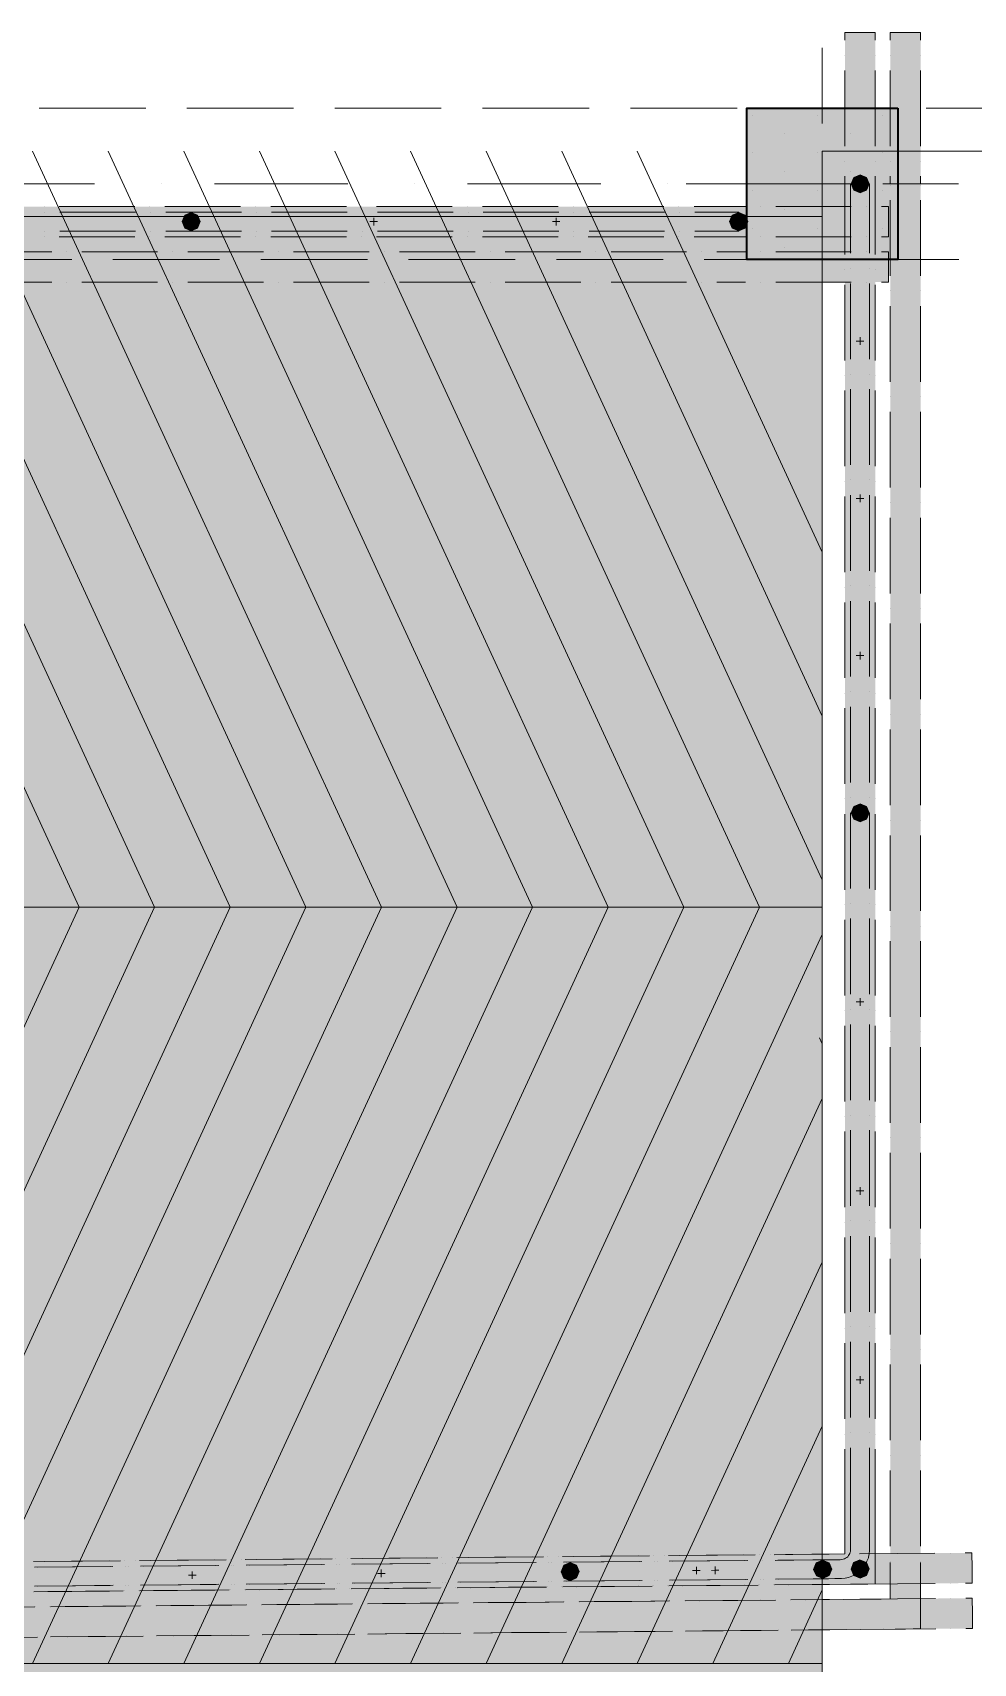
# Model space of a CAD drawing. Header units: inches. Extents: x 206002 to 410047, y 60394 to 83306.
# Drawn here: x 236535 to 237783, y 79249 to 81412 of the extents above; entities that cross this region are included whole.
import ezdxf

# ---------------------------------------------------------------- set-up
doc = ezdxf.new("R2010")
doc.units = ezdxf.units.IN
doc.header["$MEASUREMENT"] = 0
doc.layers.add('PDF_Shell - Roof', color=7, linetype='Continuous')
doc.layers.add('PDF_Structural - Bearing', color=7, linetype='Continuous')

msp = doc.modelspace()

# ---------------------------------------------------------------- hatches: boundary and pattern name
at = {"layer": 'PDF_Structural - Bearing', "true_color": 0xffffff, "transparency": 33554559}
for points in [[(237644.4, 81211.1), (237640.9, 81219.6), (237632.4, 81223.1), (237624, 81219.6), (237620.4, 81211.1), (237624, 81202.6), (237632.4, 81199.1), (237640.9, 81202.6)], [(237652.5, 81211.1), (237612.4, 81211.1), (237612.4, 79439.4), (237612.4, 79426.4), (237612.4, 79422.5), (237612.4, 79400.4), (237652.5, 79400.4), (237652.5, 79422.5), (237652.5, 79426.4), (237652.5, 79439.4)], [(237644.9, 81211.1), (237619.9, 81211.1), (237619.9, 79443.1), (237619.9, 79426.4), (237619.9, 79422.5), (237619.9, 79400.6), (237619.6, 79398.2), (237643.1, 79388.4), (237643.7, 79389.9), (237644.9, 79399), (237644.9, 79422.5), (237644.9, 79426.4), (237644.9, 79443.1)], [(237712.6, 81211.1), (237672.5, 81211.1), (237672.5, 79382.9), (237672.5, 79369.3), (237672.5, 79360.7), (237672.5, 79342), (237712.6, 79342), (237712.6, 79360.7), (237712.6, 79369.3), (237712.6, 79382.9)], [(237471.4, 81181), (226785.1, 81181), (226768.8, 81181), (226742.4, 81181), (226731.9, 81179.6), (226728.5, 81178.1), (226744.5, 81140.8), (226745.1, 81140.9), (226768.8, 81140.9), (226785.1, 81140.9), (237471.4, 81140.9)], [(237471.4, 81173.5), (226787.2, 81173.5), (226770.5, 81173.5), (226767.2, 81173.5), (226742.9, 81173.5), (226733.9, 81172.3), (226732.3, 81171.6), (226742.3, 81148.1), (226744.6, 81148.4), (226767.2, 81148.4), (226770.5, 81148.4), (226787.2, 81148.4), (237471.4, 81148.4)], [(236745.1, 81148.9), (236753.6, 81152.5), (236757.1, 81161), (236753.6, 81169.5), (236745.1, 81173), (236736.5, 81169.5), (236733, 81161), (236736.5, 81152.5)], [(237471.4, 81148.9), (237479.8, 81152.5), (237483.4, 81161), (237479.8, 81169.5), (237471.4, 81173), (237462.9, 81169.5), (237459.4, 81161), (237462.9, 81152.5)], [(237471.4, 81120.9), (226845.5, 81120.8), (226829.1, 81120.8), (226802.5, 81120.8), (226791.8, 81119.3), (226787.9, 81117.5), (226804.6, 81080.6), (226805.4, 81080.7), (226829.1, 81080.7), (226845.5, 81080.7), (237471.4, 81080.8)], [(237644.4, 80377), (237640.9, 80385.5), (237632.4, 80389), (237624, 80385.5), (237620.4, 80377), (237624, 80368.5), (237632.4, 80364.9), (237640.9, 80368.5)], [(237652.5, 79400.4), (237612.4, 79400.4), (237612.4, 79394.2), (228290.6, 79308.2), (228274.4, 79308), (228247.7, 79307.8), (228237.2, 79306.3), (228234, 79304.8), (228250.3, 79267.6), (228250.8, 79267.7), (228274.7, 79267.9), (228291, 79268.1), (237619.6, 79354.2), (237632.6, 79354.3), (237652.5, 79354.5)], [(237582.6, 79393.9), (228290.6, 79308.2), (228274.4, 79308), (228247.7, 79307.8), (228237.2, 79306.3), (228234, 79304.8), (228250.3, 79267.6), (228250.8, 79267.7), (228274.7, 79267.9), (228291, 79268.1), (237583, 79353.8)], [(237619.6, 79398.2), (237619.4, 79396.5), (237618.1, 79393.4), (237616, 79390.6), (237613.3, 79388.5), (237610.2, 79387.2), (237606, 79386.6), (237590.3, 79386.5), (228293.1, 79300.7), (228276.3, 79300.5), (228272.6, 79300.5), (228248.3, 79300.3), (228241.1, 79299.2), (228244.8, 79274), (228246.3, 79274.6), (228250.2, 79275.2), (228272.8, 79275.4), (228276.6, 79275.5), (228293.3, 79275.6), (237590.5, 79361.4), (237607.1, 79361.6), (237607.9, 79361.6), (237617, 79362.9), (237626.1, 79366.7), (237633.9, 79372.9), (237640, 79380.8), (237643.1, 79388.4)], [(237582.7, 79386.4), (228293.1, 79300.7), (228276.3, 79300.5), (228272.6, 79300.5), (228248.3, 79300.3), (228241.1, 79299.2), (228244.8, 79274), (228246.3, 79274.6), (228250.2, 79275.2), (228272.8, 79275.4), (228276.6, 79275.5), (228293.3, 79275.6), (237582.9, 79361.4)], [(237582.9, 79361.9), (237591.4, 79365.5), (237594.8, 79374), (237591.2, 79382.5), (237582.7, 79385.9), (237574.2, 79382.3), (237570.7, 79373.8), (237574.4, 79365.3)], [(237632.5, 79362.3), (237641, 79365.9), (237644.4, 79374.5), (237640.8, 79382.9), (237632.3, 79386.4), (237623.9, 79382.8), (237620.4, 79374.2), (237624, 79365.8)], [(237247.9, 79358.8), (237256.3, 79362.4), (237259.8, 79370.9), (237256.2, 79379.4), (237247.7, 79382.8), (237239.2, 79379.2), (237235.8, 79370.7), (237239.4, 79362.2)], [(237247.9, 79358.8), (237256.3, 79362.4), (237259.8, 79370.9), (237256.2, 79379.4), (237247.7, 79382.8), (237239.2, 79379.2), (237235.8, 79370.7), (237239.4, 79362.2)], [(237712.6, 79342), (237672.5, 79342), (237672.5, 79334.6), (228284.4, 79248), (228284.7, 79207.9), (237679.1, 79294.6), (237692.8, 79294.7), (237712.6, 79294.9)]]:
    msp.add_hatch(color=7, dxfattribs=at).paths.add_polyline_path(points)

# ---------------------------------------------------------------- linework, layer by layer
at = {"layer": 'PDF_Shell - Roof', "lineweight": 13}
msp.add_lwpolyline([(230813.4, 81167.7), (230848.1, 81167.7), (237582.3, 81167.7), (237582.3, 79162.5), (230848.1, 79162.5), (230813.4, 79162.5)], dxfattribs=at)
at = {"layer": 'PDF_Shell - Roof', "color": 7, "lineweight": 0, "true_color": 0xffffff, "transparency": 33554559}
msp.add_solid([(230848.1, 79162.5), (230848.1, 81167.7), (237582.3, 79162.5), (237582.3, 81167.7)], dxfattribs=at)
at = {"layer": 'PDF_Structural - Bearing', "lineweight": 13}
for points in [[(237652.5, 81401.6), (237652.5, 81411.6), (237632.4, 81411.6), (237612.4, 81411.6), (237612.4, 81401.6)], [(237712.6, 81401.6), (237712.6, 81411.6), (237692.6, 81411.6), (237672.5, 81411.6), (237672.5, 81401.6)], [(237612.4, 81381.5), (237612.4, 81381.5)], [(237652.5, 81381.5), (237652.5, 81381.5)], [(237672.5, 81381.5), (237672.5, 81381.5)], [(237712.6, 81381.5), (237712.6, 81381.5)], [(237612.4, 81361.5), (237612.4, 81311.4), (237612.4, 81261.2)], [(237652.5, 81261.2), (237652.5, 81311.4), (237652.5, 81361.5)], [(237672.5, 81361.5), (237672.5, 81311.4), (237672.5, 81261.2)], [(237712.6, 81261.2), (237712.6, 81311.4), (237712.6, 81361.5)], [(237612.4, 81241.2), (237612.4, 81241.2)], [(237652.5, 81241.2), (237652.5, 81241.2)], [(237672.5, 81241.2), (237672.5, 81241.2)], [(237712.6, 81241.2), (237712.6, 81241.2)], [(237612.4, 81221.1), (237612.4, 81211.1), (237612.4, 81167.5), (237612.4, 81117.4)], [(237644.9, 81119.2), (237644.9, 81169.3), (237644.9, 81211.1), (237632.4, 81211.1), (237619.9, 81211.1), (237619.9, 81169.3), (237619.9, 81119.2)], [(237652.5, 81117.4), (237652.5, 81167.5), (237652.5, 81211.1), (237652.5, 81221.1)], [(237672.5, 81221.1), (237672.5, 81211.1)], [(237672.5, 81211.1), (237672.5, 81211.1)], [(237672.5, 81209.4), (237672.5, 81209.4)], [(237712.6, 81211.1), (237712.6, 81221.1)], [(237712.6, 81211.1), (237712.6, 81211.1)], [(237712.6, 81209.4), (237712.6, 81209.4)], [(236549.9, 81181), (236549.9, 81181)], [(236670.2, 81181), (236620, 81181), (236569.9, 81181)], [(236690.2, 81181), (236690.2, 81181)], [(236810.5, 81181), (236760.4, 81181), (236710.3, 81181)], [(236830.6, 81181), (236830.6, 81181)], [(236950.9, 81181), (236900.8, 81181), (236850.6, 81181)], [(236971, 81181), (236971, 81181)], [(237091.3, 81181), (237041.2, 81181), (236991, 81181)], [(237111.3, 81181), (237111.3, 81181)], [(237231.7, 81181), (237181.5, 81181), (237131.4, 81181)], [(237251.7, 81181), (237251.7, 81181)], [(237372, 81181), (237321.9, 81181), (237271.8, 81181)], [(237392.1, 81181), (237392.1, 81181)], [(237480.4, 81181), (237471.4, 81181), (237462.3, 81181), (237412.1, 81181)], [(237500.5, 81181), (237500.5, 81181)], [(237620.8, 81181), (237570.6, 81181), (237520.5, 81181)], [(237632.4, 81199.1), (237632.4, 81199.1)], [(237640.8, 81181), (237640.8, 81181)], [(237660.9, 81140.9), (237670, 81140.9), (237670, 81161), (237670, 81181), (237660.9, 81181)], [(237672.5, 81189.3), (237672.5, 81139.2), (237672.5, 81089.1)], [(237712.6, 81089.1), (237712.6, 81139.2), (237712.6, 81189.3)], [(236551, 81173.5), (236551, 81173.5)], [(236671.3, 81173.5), (236621.1, 81173.5), (236571, 81173.5)], [(236691.3, 81173.5), (236691.3, 81173.5)], [(236811.6, 81173.5), (236761.5, 81173.5), (236711.4, 81173.5)], [(236733, 81161), (236733, 81161)], [(236757.1, 81161), (236757.1, 81161)], [(236831.7, 81173.5), (236831.7, 81173.5)], [(236952, 81173.5), (236901.9, 81173.5), (236851.8, 81173.5)], [(236972.1, 81173.5), (236972.1, 81173.5)], [(236992.2, 81161), (236987.2, 81161), (236982.2, 81161)], [(236987.2, 81166), (236987.2, 81161), (236987.2, 81156)], [(237092.4, 81173.5), (237042.3, 81173.5), (236992.1, 81173.5)], [(237112.4, 81173.5), (237112.4, 81173.5)], [(237232.8, 81173.5), (237182.6, 81173.5), (237132.5, 81173.5)], [(237234.3, 81161), (237229.2, 81161), (237224.2, 81161)], [(237229.2, 81166), (237229.2, 81161), (237229.2, 81156)], [(237252.8, 81173.5), (237252.8, 81173.5)], [(237373.1, 81173.5), (237323, 81173.5), (237272.9, 81173.5)], [(237393.2, 81173.5), (237393.2, 81173.5)], [(237413.2, 81148.4), (237463.4, 81148.4), (237471.4, 81148.4), (237471.4, 81161), (237471.4, 81173.5), (237463.4, 81173.5), (237413.2, 81173.5)], [(236549.9, 81140.9), (236549.9, 81140.9)], [(236551, 81148.4), (236551, 81148.4)], [(236569.9, 81140.9), (236620, 81140.9), (236670.2, 81140.9)], [(236571, 81148.4), (236621.1, 81148.4), (236671.3, 81148.4)], [(236690.2, 81140.9), (236690.2, 81140.9)], [(236691.3, 81148.4), (236691.3, 81148.4)], [(236710.3, 81140.9), (236760.4, 81140.9), (236810.5, 81140.9)], [(236711.4, 81148.4), (236761.5, 81148.4), (236811.6, 81148.4)], [(236830.6, 81140.9), (236830.6, 81140.9)], [(236831.7, 81148.4), (236831.7, 81148.4)], [(236850.6, 81140.9), (236900.8, 81140.9), (236950.9, 81140.9)], [(236851.8, 81148.4), (236901.9, 81148.4), (236952, 81148.4)], [(236971, 81140.9), (236971, 81140.9)], [(236972.1, 81148.4), (236972.1, 81148.4)], [(236991, 81140.9), (237041.2, 81140.9), (237091.3, 81140.9)], [(236992.1, 81148.4), (237042.3, 81148.4), (237092.4, 81148.4)], [(237111.3, 81140.9), (237111.3, 81140.9)], [(237112.4, 81148.4), (237112.4, 81148.4)], [(237131.4, 81140.9), (237181.5, 81140.9), (237231.7, 81140.9)], [(237132.5, 81148.4), (237182.6, 81148.4), (237232.8, 81148.4)], [(237251.7, 81140.9), (237251.7, 81140.9)], [(237252.8, 81148.4), (237252.8, 81148.4)], [(237271.8, 81140.9), (237321.9, 81140.9), (237372, 81140.9)], [(237272.9, 81148.4), (237323, 81148.4), (237373.1, 81148.4)], [(237392.1, 81140.9), (237392.1, 81140.9)], [(237393.2, 81148.4), (237393.2, 81148.4)], [(237412.1, 81140.9), (237462.3, 81140.9), (237471.4, 81140.9), (237480.4, 81140.9)], [(237500.5, 81140.9), (237500.5, 81140.9)], [(237520.5, 81140.9), (237570.6, 81140.9), (237620.8, 81140.9)], [(237640.8, 81140.9), (237640.8, 81140.9)], [(236560.1, 81120.9), (236510, 81120.9), (236459.8, 81120.9)], [(236580.1, 81120.9), (236580.1, 81120.9)], [(236700.5, 81120.9), (236650.3, 81120.9), (236600.2, 81120.9)], [(236720.5, 81120.9), (236720.5, 81120.9)], [(236840.8, 81120.9), (236790.7, 81120.9), (236740.6, 81120.9)], [(236860.9, 81120.9), (236860.9, 81120.9)], [(236981.2, 81120.9), (236931.1, 81120.9), (236880.9, 81120.9)], [(237001.2, 81120.9), (237001.2, 81120.9)], [(237121.6, 81120.9), (237071.4, 81120.9), (237021.3, 81120.9)], [(237141.6, 81120.9), (237141.6, 81120.9)], [(237261.9, 81120.9), (237211.8, 81120.9), (237161.7, 81120.9)], [(237282, 81120.9), (237282, 81120.9)], [(237402.3, 81120.9), (237352.2, 81120.9), (237302, 81120.9)], [(237422.4, 81120.9), (237422.4, 81120.9)], [(237480.4, 81120.9), (237471.4, 81120.9), (237442.4, 81120.9)], [(237500.5, 81120.9), (237500.5, 81120.9)], [(237620.8, 81120.9), (237570.6, 81120.9), (237520.5, 81120.9)], [(237640.8, 81120.9), (237640.8, 81120.9)], [(237660.9, 81080.8), (237670, 81080.8), (237670, 81100.8), (237670, 81120.9), (237660.9, 81120.9)], [(237612.4, 81097.3), (237612.4, 81097.3)], [(237619.9, 81099.1), (237619.9, 81099.1)], [(237644.9, 81099.1), (237644.9, 81099.1)], [(237652.5, 81097.3), (237652.5, 81097.3)], [(236459.8, 81080.8), (236510, 81080.8), (236560.1, 81080.8)], [(236580.1, 81080.8), (236580.1, 81080.8)], [(236600.2, 81080.8), (236650.3, 81080.8), (236700.5, 81080.8)], [(236720.5, 81080.8), (236720.5, 81080.8)], [(236740.6, 81080.8), (236790.7, 81080.8), (236840.8, 81080.8)], [(236860.9, 81080.8), (236860.9, 81080.8)], [(236880.9, 81080.8), (236931.1, 81080.8), (236981.2, 81080.8)], [(237001.2, 81080.8), (237001.2, 81080.8)], [(237021.3, 81080.8), (237071.4, 81080.8), (237121.6, 81080.8)], [(237141.6, 81080.8), (237141.6, 81080.8)], [(237161.7, 81080.8), (237211.8, 81080.8), (237261.9, 81080.8)], [(237282, 81080.8), (237282, 81080.8)], [(237302, 81080.8), (237352.2, 81080.8), (237402.3, 81080.8)], [(237422.4, 81080.8), (237422.4, 81080.8)], [(237442.4, 81080.8), (237471.4, 81080.8), (237480.4, 81080.8)], [(237500.5, 81080.8), (237500.5, 81080.8)], [(237520.5, 81080.8), (237570.6, 81080.8), (237620.8, 81080.8)], [(237612.4, 81077.3), (237612.4, 81027.1), (237612.4, 80977)], [(237619.9, 81079.1), (237619.9, 81028.9), (237619.9, 80978.8)], [(237640.8, 81080.8), (237640.8, 81080.8)], [(237644.9, 80978.8), (237644.9, 81028.9), (237644.9, 81079.1)], [(237652.5, 80977), (237652.5, 81027.1), (237652.5, 81077.3)], [(237672.5, 81069), (237672.5, 81069)], [(237712.6, 81069), (237712.6, 81069)], [(237672.5, 81049), (237672.5, 80998.8), (237672.5, 80948.7)], [(237712.6, 80948.7), (237712.6, 80998.8), (237712.6, 81049)], [(237632.4, 81007.6), (237632.4, 81002.6), (237632.4, 80997.6)], [(237627.4, 81002.6), (237632.4, 81002.6), (237637.4, 81002.6)], [(237612.4, 80956.9), (237612.4, 80956.9)], [(237619.9, 80958.7), (237619.9, 80958.7)], [(237644.9, 80958.7), (237644.9, 80958.7)], [(237652.5, 80956.9), (237652.5, 80956.9)], [(237612.4, 80936.9), (237612.4, 80886.8), (237612.4, 80836.6)], [(237619.9, 80938.7), (237619.9, 80888.6), (237619.9, 80838.4)], [(237644.9, 80838.4), (237644.9, 80888.6), (237644.9, 80938.7)], [(237652.5, 80836.6), (237652.5, 80886.8), (237652.5, 80936.9)], [(237672.5, 80928.7), (237672.5, 80928.7)], [(237712.6, 80928.7), (237712.6, 80928.7)], [(237672.5, 80908.6), (237672.5, 80858.5), (237672.5, 80808.3)], [(237712.6, 80808.3), (237712.6, 80858.5), (237712.6, 80908.6)], [(237612.4, 80816.6), (237612.4, 80816.6)], [(237619.9, 80818.4), (237619.9, 80818.4)], [(237644.9, 80818.4), (237644.9, 80818.4)], [(237652.5, 80816.6), (237652.5, 80816.6)], [(237612.4, 80796.5), (237612.4, 80746.4), (237612.4, 80696.3)], [(237619.9, 80798.3), (237619.9, 80748.2), (237619.9, 80698.1)], [(237627.4, 80794), (237632.4, 80794), (237637.4, 80794)], [(237632.4, 80799.1), (237632.4, 80794), (237632.4, 80789)], [(237644.9, 80698.1), (237644.9, 80748.2), (237644.9, 80798.3)], [(237652.5, 80696.3), (237652.5, 80746.4), (237652.5, 80796.5)], [(237672.5, 80788.3), (237672.5, 80788.3)], [(237712.6, 80788.3), (237712.6, 80788.3)], [(237672.5, 80768.2), (237672.5, 80718.1), (237672.5, 80668)], [(237712.6, 80668), (237712.6, 80718.1), (237712.6, 80768.2)], [(237612.4, 80676.2), (237612.4, 80676.2)], [(237619.9, 80678), (237619.9, 80678)], [(237644.9, 80678), (237644.9, 80678)], [(237652.5, 80676.2), (237652.5, 80676.2)], [(237582.3, 80652.9), (237582.3, 79249.2), (228174.3, 79249.2), (237582.3, 79249.2), (237582.3, 77845.5)], [(237612.4, 80656.1), (237612.4, 80606), (237612.4, 80555.9)], [(237619.9, 80657.9), (237619.9, 80607.8), (237619.9, 80557.7)], [(237644.9, 80557.7), (237644.9, 80607.8), (237644.9, 80657.9)], [(237652.5, 80555.9), (237652.5, 80606), (237652.5, 80656.1)], [(237672.5, 80647.9), (237672.5, 80647.9)], [(237712.6, 80647.9), (237712.6, 80647.9)], [(237672.5, 80627.9), (237672.5, 80577.7), (237672.5, 80527.6)], [(237712.6, 80527.6), (237712.6, 80577.7), (237712.6, 80627.9)], [(237627.4, 80585.5), (237632.4, 80585.5), (237637.4, 80585.5)], [(237632.4, 80590.5), (237632.4, 80585.5), (237632.4, 80580.5)], [(237612.4, 80535.8), (237612.4, 80535.8)], [(237619.9, 80537.6), (237619.9, 80537.6)], [(237644.9, 80537.6), (237644.9, 80537.6)], [(237652.5, 80535.8), (237652.5, 80535.8)], [(237612.4, 80515.8), (237612.4, 80465.6), (237612.4, 80415.5)], [(237619.9, 80517.6), (237619.9, 80467.4), (237619.9, 80417.3)], [(237644.9, 80417.3), (237644.9, 80467.4), (237644.9, 80517.6)], [(237652.5, 80415.5), (237652.5, 80465.6), (237652.5, 80515.8)], [(237672.5, 80507.5), (237672.5, 80507.5)], [(237672.5, 80487.5), (237672.5, 80437.4), (237672.5, 80387.2)], [(237712.6, 80507.5), (237712.6, 80507.5)], [(237712.6, 80387.2), (237712.6, 80437.4), (237712.6, 80487.5)], [(237612.4, 80395.5), (237612.4, 80395.5)], [(237619.9, 80397.3), (237619.9, 80397.3)], [(237644.9, 80397.3), (237644.9, 80397.3)], [(237652.5, 80395.5), (237652.5, 80395.5)], [(237612.4, 80375.4), (237612.4, 80325.3), (237612.4, 80275.1)], [(237619.9, 80377.2), (237619.9, 80327.1), (237619.9, 80276.9)], [(237644.9, 80276.9), (237644.9, 80327.1), (237644.9, 80377.2)], [(237652.5, 80275.1), (237652.5, 80325.3), (237652.5, 80375.4)], [(237672.5, 80367.2), (237672.5, 80367.2)], [(237712.6, 80367.2), (237712.6, 80367.2)], [(237672.5, 80347.1), (237672.5, 80297), (237672.5, 80246.9)], [(237712.6, 80246.9), (237712.6, 80297), (237712.6, 80347.1)], [(237612.4, 80255.1), (237612.4, 80255.1)], [(237619.9, 80256.9), (237619.9, 80256.9)], [(237644.9, 80256.9), (237644.9, 80256.9)], [(237652.5, 80255.1), (237652.5, 80255.1)], [(237612.4, 80235), (237612.4, 80184.9), (237612.4, 80134.8)], [(237619.9, 80236.8), (237619.9, 80186.7), (237619.9, 80136.6)], [(237644.9, 80136.6), (237644.9, 80186.7), (237644.9, 80236.8)], [(237652.5, 80134.8), (237652.5, 80184.9), (237652.5, 80235)], [(237672.5, 80226.8), (237672.5, 80226.8)], [(237672.5, 80206.8), (237672.5, 80156.6), (237672.5, 80106.5)], [(237712.6, 80226.8), (237712.6, 80226.8)], [(237712.6, 80106.5), (237712.6, 80156.6), (237712.6, 80206.8)], [(237627.4, 80126.3), (237632.4, 80126.3), (237637.4, 80126.3)], [(237632.4, 80131.3), (237632.4, 80126.3), (237632.4, 80121.3)], [(237612.4, 80114.7), (237612.4, 80114.7)], [(237619.9, 80116.5), (237619.9, 80116.5)], [(237644.9, 80116.5), (237644.9, 80116.5)], [(237652.5, 80114.7), (237652.5, 80114.7)], [(237612.4, 80094.7), (237612.4, 80044.5), (237612.4, 79994.4)], [(237619.9, 80096.5), (237619.9, 80046.3), (237619.9, 79996.2)], [(237644.9, 79996.2), (237644.9, 80046.3), (237644.9, 80096.5)], [(237652.5, 79994.4), (237652.5, 80044.5), (237652.5, 80094.7)], [(237672.5, 80086.4), (237672.5, 80086.4)], [(237712.6, 80086.4), (237712.6, 80086.4)], [(237672.5, 80066.4), (237672.5, 80016.2), (237672.5, 79966.1)], [(237712.6, 79966.1), (237712.6, 80016.2), (237712.6, 80066.4)], [(237612.4, 79974.3), (237612.4, 79974.3)], [(237619.9, 79976.2), (237619.9, 79976.2)], [(237644.9, 79976.2), (237644.9, 79976.2)], [(237652.5, 79974.3), (237652.5, 79974.3)], [(237612.4, 79954.3), (237612.4, 79904.2), (237612.4, 79854)], [(237619.9, 79956.1), (237619.9, 79906), (237619.9, 79855.8)], [(237644.9, 79855.8), (237644.9, 79906), (237644.9, 79956.1)], [(237652.5, 79854), (237652.5, 79904.2), (237652.5, 79954.3)], [(237672.5, 79946.1), (237672.5, 79946.1)], [(237672.5, 79926), (237672.5, 79875.9), (237672.5, 79825.7)], [(237712.6, 79946.1), (237712.6, 79946.1)], [(237712.6, 79825.7), (237712.6, 79875.9), (237712.6, 79926)], [(237627.4, 79875.7), (237632.4, 79875.7), (237637.4, 79875.7)], [(237632.4, 79880.7), (237632.4, 79875.7), (237632.4, 79870.6)], [(237612.4, 79834), (237612.4, 79834)], [(237619.9, 79835.8), (237619.9, 79835.8)], [(237644.9, 79835.8), (237644.9, 79835.8)], [(237652.5, 79834), (237652.5, 79834)], [(237612.4, 79813.9), (237612.4, 79763.8), (237612.4, 79713.7)], [(237619.9, 79815.7), (237619.9, 79765.6), (237619.9, 79715.5)], [(237644.9, 79715.5), (237644.9, 79765.6), (237644.9, 79815.7)], [(237652.5, 79713.7), (237652.5, 79763.8), (237652.5, 79813.9)], [(237672.5, 79805.7), (237672.5, 79805.7)], [(237712.6, 79805.7), (237712.6, 79805.7)], [(237672.5, 79785.6), (237672.5, 79735.5), (237672.5, 79685.4)], [(237712.6, 79685.4), (237712.6, 79735.5), (237712.6, 79785.6)], [(237612.4, 79693.6), (237612.4, 79693.6)], [(237619.9, 79695.4), (237619.9, 79695.4)], [(237644.9, 79695.4), (237644.9, 79695.4)], [(237652.5, 79693.6), (237652.5, 79693.6)], [(237612.4, 79673.6), (237612.4, 79623.4), (237612.4, 79573.3)], [(237619.9, 79675.4), (237619.9, 79625.2), (237619.9, 79575.1)], [(237644.9, 79575.1), (237644.9, 79625.2), (237644.9, 79675.4)], [(237652.5, 79573.3), (237652.5, 79623.4), (237652.5, 79673.6)], [(237672.5, 79665.3), (237672.5, 79665.3)], [(237672.5, 79645.3), (237672.5, 79595.1), (237672.5, 79545)], [(237712.6, 79665.3), (237712.6, 79665.3)], [(237712.6, 79545), (237712.6, 79595.1), (237712.6, 79645.3)], [(237627.4, 79625), (237632.4, 79625), (237637.4, 79625)], [(237632.4, 79630), (237632.4, 79625), (237632.4, 79620)], [(237612.4, 79553.2), (237612.4, 79553.2)], [(237619.9, 79555), (237619.9, 79555)], [(237644.9, 79555), (237644.9, 79555)], [(237652.5, 79553.2), (237652.5, 79553.2)], [(237619.9, 79535), (237619.9, 79484.9), (237619.9, 79443.1), (237619.9, 79434.7), (237619.9, 79426.4), (237619.9, 79424.5), (237619.9, 79422.5), (237619.9, 79411.6), (237619.9, 79400.6), (237619.8, 79399.4), (237619.6, 79398.2), (237619.5, 79397.3), (237619.4, 79396.5), (237618.7, 79394.9), (237618.1, 79393.4), (237617.1, 79392), (237616, 79390.6), (237614.7, 79389.6), (237613.3, 79388.5), (237611.8, 79387.9), (237610.2, 79387.2), (237608.1, 79386.9), (237606, 79386.6), (237598.1, 79386.6), (237590.3, 79386.5), (237573.7, 79386.3), (237523.5, 79385.9)], [(237612.4, 79533.2), (237612.4, 79483.1), (237612.4, 79439.4), (237612.4, 79432.9), (237612.4, 79426.4), (237612.4, 79424.5), (237612.4, 79422.5), (237612.4, 79411.5), (237612.4, 79400.4), (237612.4, 79397.3), (237612.4, 79394.2), (237583.5, 79393.9), (237533.3, 79393.5)], [(237537.2, 79353.4), (237587.3, 79353.9), (237619.6, 79354.2), (237626.1, 79354.2), (237632.6, 79354.3), (237642.5, 79354.4), (237652.5, 79354.5), (237652.5, 79377.4), (237652.5, 79400.4), (237652.5, 79411.5), (237652.5, 79422.5), (237652.5, 79424.5), (237652.5, 79426.4), (237652.5, 79432.9), (237652.5, 79439.4), (237652.5, 79483.1), (237652.5, 79533.2)], [(237607.5, 79361.6), (237607.9, 79361.6), (237612.5, 79362.2), (237617, 79362.9), (237621.6, 79364.8), (237626.1, 79366.7), (237630, 79369.8), (237633.9, 79372.9), (237636.9, 79376.8), (237640, 79380.8), (237641.5, 79384.6), (237643.1, 79388.4), (237643.4, 79389.2), (237643.7, 79389.9), (237644.3, 79394.4), (237644.9, 79399), (237644.9, 79410.7), (237644.9, 79422.5), (237644.9, 79424.5), (237644.9, 79426.4), (237644.9, 79434.7), (237644.9, 79443.1), (237644.9, 79484.9), (237644.9, 79535)], [(237672.5, 79525), (237672.5, 79525)], [(237712.6, 79525), (237712.6, 79525)], [(237672.5, 79504.9), (237672.5, 79454.8), (237672.5, 79404.6)], [(237712.6, 79404.6), (237712.6, 79454.8), (237712.6, 79504.9)], [(236636.2, 79385.2), (236586.1, 79384.7), (236535.9, 79384.3)], [(236651.1, 79385.3), (236601, 79384.9), (236550.9, 79384.4)], [(236656.2, 79385.4), (236656.2, 79385.4)], [(236671.2, 79385.5), (236671.2, 79385.5)], [(236776.6, 79386.5), (236726.4, 79386), (236676.3, 79385.6)], [(236791.5, 79386.6), (236741.4, 79386.2), (236691.2, 79385.7)], [(236796.6, 79386.7), (236796.6, 79386.7)], [(236811.5, 79386.8), (236811.5, 79386.8)], [(236916.9, 79387.8), (236866.8, 79387.3), (236816.7, 79386.9)], [(236931.9, 79387.9), (236881.7, 79387.5), (236831.6, 79387)], [(236937, 79388), (236937, 79388)], [(236951.9, 79388.1), (236951.9, 79388.1)], [(237057.3, 79389.1), (237007.2, 79388.6), (236957, 79388.2)], [(237072.2, 79389.2), (237022.1, 79388.8), (236972, 79388.3)], [(237077.3, 79389.3), (237077.3, 79389.3)], [(237092.3, 79389.4), (237092.3, 79389.4)], [(237197.7, 79390.4), (237147.5, 79389.9), (237097.4, 79389.5)], [(237212.6, 79390.5), (237162.5, 79390.1), (237112.3, 79389.6)], [(237217.7, 79390.6), (237217.7, 79390.6)], [(237232.7, 79390.7), (237232.7, 79390.7)], [(237338, 79391.7), (237287.9, 79391.2), (237237.8, 79390.8)], [(237352.9, 79391.8), (237302.8, 79391.4), (237252.7, 79390.9)], [(237358.1, 79391.9), (237358.1, 79391.9)], [(237372.9, 79392), (237372.9, 79392)], [(237478.4, 79393), (237428.3, 79392.5), (237378.1, 79392)], [(237479.6, 79385.5), (237429.5, 79385), (237379.3, 79384.5)], [(237483.4, 79385.5), (237433.3, 79385), (237383.2, 79384.6)], [(237493.2, 79393.1), (237443.1, 79392.6), (237393, 79392.2)], [(237498.5, 79393.2), (237498.5, 79393.2)], [(237499.7, 79385.6), (237499.7, 79385.6)], [(237503.5, 79385.7), (237503.5, 79385.7)], [(237513.3, 79393.3), (237513.3, 79393.3)], [(237591.4, 79394), (237582.6, 79393.9), (237568.6, 79393.8), (237518.5, 79393.3)], [(237520, 79360.8), (237570.1, 79361.2), (237582.9, 79361.4), (237582.8, 79373.9), (237582.7, 79386.4), (237569.8, 79386.3), (237519.7, 79385.8)], [(237611.5, 79394.2), (237611.5, 79394.2)], [(237731.8, 79395.3), (237681.6, 79394.9), (237631.5, 79394.4)], [(237672.5, 79384.6), (237672.5, 79384.6)], [(237712.6, 79384.6), (237712.6, 79384.6)], [(237751.8, 79395.5), (237751.8, 79395.5)], [(237772.3, 79355.6), (237781.1, 79355.7), (237780.9, 79375.7), (237780.7, 79395.8), (237771.9, 79395.7)], [(236637.5, 79377.7), (236587.4, 79377.2), (236537.2, 79376.8)], [(236641.3, 79377.7), (236591.2, 79377.3), (236541, 79376.8)], [(236657.5, 79377.9), (236657.5, 79377.9)], [(236661.4, 79377.9), (236661.4, 79377.9)], [(236777.9, 79379), (236727.7, 79378.5), (236677.6, 79378.1)], [(236781.7, 79379), (236731.5, 79378.6), (236681.4, 79378.1)], [(236797.9, 79379.2), (236797.9, 79379.2)], [(236801.7, 79379.2), (236801.7, 79379.2)], [(236918.2, 79380.3), (236868.1, 79379.8), (236818, 79379.4)], [(236922, 79380.3), (236871.9, 79379.9), (236821.8, 79379.4)], [(236938.3, 79380.5), (236938.3, 79380.5)], [(236942, 79380.5), (236942, 79380.5)], [(237058.6, 79381.6), (237008.5, 79381.1), (236958.3, 79380.7)], [(237062.3, 79381.6), (237012.2, 79381.1), (236962, 79380.7)], [(237078.7, 79381.8), (237078.7, 79381.8)], [(237082.4, 79381.8), (237082.4, 79381.8)], [(237198.9, 79382.9), (237148.8, 79382.4), (237098.7, 79381.9)], [(237202.7, 79382.9), (237152.5, 79382.5), (237102.4, 79382)], [(237218.9, 79383.1), (237218.9, 79383.1)], [(237222.7, 79383.1), (237222.7, 79383.1)], [(237235.8, 79370.7), (237235.8, 79370.7)], [(237235.8, 79370.7), (237235.8, 79370.7)], [(237339.2, 79384.2), (237289.1, 79383.7), (237239, 79383.2)], [(237343, 79384.2), (237292.9, 79383.7), (237242.8, 79383.3)], [(237259.8, 79370.9), (237259.8, 79370.9)], [(237259.8, 79370.9), (237259.8, 79370.9)], [(237359.3, 79384.4), (237359.3, 79384.4)], [(237363.1, 79384.4), (237363.1, 79384.4)], [(237420.2, 79372.4), (237415.2, 79372.3), (237410.2, 79372.3)], [(237415.2, 79377.3), (237415.2, 79372.3), (237415.3, 79367.3)], [(237445.1, 79372.6), (237440.1, 79372.6), (237435.1, 79372.5)], [(237440.1, 79377.6), (237440.1, 79372.6), (237440.1, 79367.6)], [(237570.7, 79373.8), (237570.7, 79373.8)], [(237594.8, 79374), (237594.8, 79374)], [(237620.4, 79374.2), (237620.4, 79374.2)], [(237644.4, 79374.5), (237644.4, 79374.5)], [(237672.5, 79382.9), (237672.5, 79376.1), (237672.5, 79369.3), (237672.5, 79365), (237672.5, 79360.7), (237672.5, 79351.4), (237672.5, 79342), (237672.5, 79338.3), (237672.5, 79334.6)], [(237672.5, 79382.9), (237672.5, 79382.9)], [(237679.1, 79294.6), (237686, 79294.6), (237692.8, 79294.7), (237702.7, 79294.8), (237712.6, 79294.9), (237712.6, 79318.4), (237712.6, 79342), (237712.6, 79351.4), (237712.6, 79360.7), (237712.6, 79365), (237712.6, 79369.3), (237712.6, 79376.1), (237712.6, 79382.9)], [(237712.6, 79382.9), (237712.6, 79382.9)], [(236536.3, 79344.2), (236586.5, 79344.6), (236636.6, 79345.1)], [(236537.4, 79351.7), (236587.6, 79352.2), (236637.7, 79352.6)], [(236541.2, 79351.7), (236591.4, 79352.2), (236641.5, 79352.7)], [(236554.7, 79344.3), (236604.8, 79344.8), (236654.9, 79345.3)], [(236656.6, 79345.3), (236656.6, 79345.3)], [(236657.7, 79352.8), (236657.7, 79352.8)], [(236661.6, 79352.8), (236661.6, 79352.8)], [(236675, 79345.5), (236675, 79345.5)], [(236676.7, 79345.5), (236726.8, 79345.9), (236777, 79346.4)], [(236677.8, 79353), (236727.9, 79353.5), (236778.1, 79353.9)], [(236681.6, 79353), (236731.7, 79353.5), (236781.9, 79354)], [(236695, 79345.6), (236745.2, 79346.1), (236795.3, 79346.6)], [(236797, 79346.6), (236797, 79346.6)], [(236798.1, 79354.1), (236798.1, 79354.1)], [(236801.9, 79354.1), (236801.9, 79354.1)], [(236815.4, 79346.7), (236815.4, 79346.7)], [(236817.1, 79346.8), (236867.2, 79347.2), (236917.3, 79347.7)], [(236818.2, 79354.3), (236868.3, 79354.8), (236918.4, 79355.2)], [(236822, 79354.3), (236872.1, 79354.8), (236922.2, 79355.2)], [(236835.4, 79346.9), (236885.5, 79347.4), (236935.7, 79347.9)], [(236937.4, 79347.9), (236937.4, 79347.9)], [(236938.5, 79355.4), (236938.5, 79355.4)], [(236942.3, 79355.4), (236942.3, 79355.4)], [(236955.6, 79348), (236955.6, 79348)], [(236957.4, 79348.1), (237007.6, 79348.5), (237057.7, 79349)], [(236958.5, 79355.6), (237008.7, 79356.1), (237058.8, 79356.5)], [(236962.3, 79355.6), (237012.5, 79356.1), (237062.6, 79356.6)], [(236975.7, 79348.2), (237025.8, 79348.7), (237075.9, 79349.2)], [(237077.7, 79349.2), (237077.7, 79349.2)], [(237078.9, 79356.7), (237078.9, 79356.7)], [(237082.7, 79356.7), (237082.7, 79356.7)], [(237096, 79349.3), (237096, 79349.3)], [(237097.8, 79349.4), (237147.9, 79349.8), (237198.1, 79350.3)], [(237098.9, 79356.9), (237149, 79357.3), (237199.2, 79357.8)], [(237102.7, 79356.9), (237152.8, 79357.4), (237203, 79357.8)], [(237116, 79349.5), (237166.2, 79350), (237216.3, 79350.4)], [(237218.1, 79350.5), (237218.1, 79350.5)], [(237219.2, 79358), (237219.2, 79358)], [(237223, 79358), (237223, 79358)], [(237236.4, 79350.6), (237236.4, 79350.6)], [(237238.2, 79350.6), (237288.3, 79351.1), (237338.4, 79351.6)], [(237239.3, 79358.2), (237289.4, 79358.6), (237339.5, 79359.1)], [(237243.1, 79358.2), (237293.2, 79358.7), (237343.3, 79359.1)], [(237256.4, 79350.8), (237306.5, 79351.3), (237356.7, 79351.7)], [(237358.5, 79351.8), (237358.5, 79351.8)], [(237359.6, 79359.3), (237359.6, 79359.3)], [(237363.4, 79359.3), (237363.4, 79359.3)], [(237376.7, 79351.9), (237376.7, 79351.9)], [(237378.5, 79351.9), (237428.7, 79352.4), (237478.8, 79352.9)], [(237379.6, 79359.5), (237429.8, 79359.9), (237479.9, 79360.4)], [(237383.5, 79359.5), (237433.6, 79360), (237483.7, 79360.4)], [(237396.8, 79352.1), (237446.9, 79352.6), (237497.1, 79353)], [(237498.8, 79353.1), (237498.8, 79353.1)], [(237500, 79360.6), (237500, 79360.6)], [(237503.8, 79360.6), (237503.8, 79360.6)], [(237517.1, 79353.2), (237517.1, 79353.2)], [(237518.8, 79353.2), (237568.9, 79353.7), (237583, 79353.8), (237591.8, 79353.9)], [(237523.8, 79360.8), (237574, 79361.3), (237590.5, 79361.4), (237598.8, 79361.5), (237607.1, 79361.6)], [(237607.1, 79361.6), (237607.1, 79361.6)], [(237611.9, 79354.1), (237611.9, 79354.1)], [(237631.9, 79354.3), (237682, 79354.7), (237732.2, 79355.2)], [(237752.2, 79355.4), (237752.2, 79355.4)], [(236537.6, 79324.1), (236487.6, 79323.7), (236437.5, 79323.2)], [(236538.1, 79324.1), (236538.1, 79324.1)], [(236557.7, 79324.3), (236557.7, 79324.3)], [(236658.4, 79325.2), (236608.3, 79324.8), (236558.2, 79324.3)], [(236678, 79325.4), (236627.9, 79325), (236577.7, 79324.5)], [(236678.5, 79325.4), (236678.5, 79325.4)], [(236698, 79325.6), (236698, 79325.6)], [(236798.8, 79326.5), (236748.7, 79326.1), (236698.5, 79325.6)], [(236818.4, 79326.7), (236768.2, 79326.3), (236718.1, 79325.8)], [(236818.9, 79326.7), (236818.9, 79326.7)], [(236838.4, 79326.9), (236838.4, 79326.9)], [(236939.1, 79327.8), (236889, 79327.4), (236838.9, 79326.9)], [(236958.7, 79328), (236908.6, 79327.6), (236858.5, 79327.1)], [(236959.1, 79328), (236959.1, 79328)], [(236978.8, 79328.2), (236978.8, 79328.2)], [(237079.5, 79329.1), (237029.3, 79328.7), (236979.2, 79328.2)], [(237099.1, 79329.3), (237049, 79328.8), (236998.8, 79328.4)], [(237099.5, 79329.3), (237099.5, 79329.3)], [(237119.2, 79329.5), (237119.2, 79329.5)], [(237219.8, 79330.4), (237169.7, 79330), (237119.6, 79329.5)], [(237239.5, 79330.6), (237189.3, 79330.1), (237139.2, 79329.7)], [(237239.9, 79330.6), (237239.9, 79330.6)], [(237259.5, 79330.8), (237259.5, 79330.8)], [(237360.2, 79331.7), (237310.1, 79331.3), (237259.9, 79330.8)], [(237379.8, 79331.9), (237329.7, 79331.4), (237279.6, 79331)], [(237380.2, 79331.9), (237380.2, 79331.9)], [(237399.9, 79332.1), (237399.9, 79332.1)], [(237500.6, 79333), (237450.4, 79332.6), (237400.3, 79332.1)], [(237520.2, 79333.2), (237470.1, 79332.7), (237419.9, 79332.3)], [(237520.6, 79333.2), (237520.6, 79333.2)], [(237540.3, 79333.4), (237540.3, 79333.4)], [(237592, 79333.9), (237583.2, 79333.8), (237540.7, 79333.4)], [(237660.6, 79334.5), (237610.5, 79334), (237560.3, 79333.6)], [(237612.1, 79334), (237612.1, 79334)], [(237732.4, 79335.2), (237682.2, 79334.7), (237632.1, 79334.2)], [(237672.5, 79334.6), (237672.5, 79334.6)], [(237752.4, 79335.3), (237752.4, 79335.3)], [(237772.8, 79295.4), (237781.6, 79295.5), (237781.4, 79315.6), (237781.3, 79335.6), (237772.5, 79335.5)], [(236440.9, 79283.1), (236491, 79283.6), (236541.1, 79284.1)], [(236538.4, 79284), (236538.4, 79284)], [(236558.5, 79284.2), (236608.6, 79284.7), (236658.7, 79285.1)], [(236561.2, 79284.2), (236561.2, 79284.2)], [(236581.2, 79284.4), (236631.4, 79284.9), (236681.5, 79285.4)], [(236678.8, 79285.3), (236678.8, 79285.3)], [(236698.9, 79285.5), (236749, 79286), (236799.1, 79286.4)], [(236701.6, 79285.5), (236701.6, 79285.5)], [(236721.6, 79285.7), (236771.7, 79286.2), (236821.9, 79286.6)], [(236819.2, 79286.6), (236819.2, 79286.6)], [(236839.2, 79286.8), (236889.4, 79287.3), (236939.5, 79287.7)], [(236841.9, 79286.8), (236841.9, 79286.8)], [(236862, 79287), (236912.1, 79287.5), (236962.2, 79287.9)], [(236959.5, 79287.9), (236959.5, 79287.9)], [(236979.6, 79288.1), (237029.7, 79288.6), (237079.9, 79289)], [(236982.3, 79288.1), (236982.3, 79288.1)], [(237002.3, 79288.3), (237052.5, 79288.8), (237102.6, 79289.2)], [(237099.9, 79289.2), (237099.9, 79289.2)], [(237120, 79289.4), (237170.1, 79289.9), (237220.2, 79290.3)], [(237122.7, 79289.4), (237122.7, 79289.4)], [(237142.7, 79289.6), (237192.9, 79290.1), (237243, 79290.5)], [(237240.3, 79290.5), (237240.3, 79290.5)], [(237260.3, 79290.7), (237310.5, 79291.2), (237360.6, 79291.6)], [(237263, 79290.7), (237263, 79290.7)], [(237283.1, 79290.9), (237333.2, 79291.4), (237383.4, 79291.8)], [(237380.6, 79291.8), (237380.6, 79291.8)], [(237400.7, 79292), (237450.8, 79292.5), (237501, 79292.9)], [(237403.4, 79292), (237403.4, 79292)], [(237423.5, 79292.2), (237473.6, 79292.7), (237523.7, 79293.1)], [(237521, 79293.1), (237521, 79293.1)], [(237541.1, 79293.3), (237583.5, 79293.7), (237592.3, 79293.8)], [(237543.8, 79293.3), (237543.8, 79293.3)], [(237563.8, 79293.5), (237614, 79294), (237664.1, 79294.4)], [(237612.4, 79293.9), (237612.4, 79293.9)], [(237632.4, 79294.1), (237682.5, 79294.6), (237732.7, 79295.1)], [(237679.1, 79294.6), (237679.1, 79294.6)], [(237752.7, 79295.2), (237752.7, 79295.2)]]:
    msp.add_lwpolyline(points, dxfattribs=at)
at = {"layer": 'PDF_Structural - Bearing', "lineweight": 0}
for points in [[(237582.3, 81291.3), (237582.3, 81391.6)], [(237502.1, 81211.1), (237401.8, 81211.1)], [(237582.3, 81211.1), (237582.3, 81211.1)], [(237662.5, 81211.1), (237762.8, 81211.1)], [(237582.3, 81130.9), (237582.3, 81030.6)]]:
    msp.add_lwpolyline(points, dxfattribs=at)
at = {"layer": 'PDF_Structural - Bearing', "lineweight": 18}
for points in [[(236543.2, 81311.3), (236684.7, 81311.3)], [(236739.4, 81311.3), (236880.8, 81311.3)], [(236935.5, 81311.3), (237076.9, 81311.3)], [(237131.6, 81311.3), (237273.1, 81311.3)], [(237327.7, 81311.3), (237469.2, 81311.3)], [(237523.8, 81311.3), (237665.3, 81311.3)], [(237719.9, 81311.3), (237861.4, 81311.3)], [(236445.1, 81110.8), (236586.7, 81110.8)], [(236641.3, 81110.8), (236782.8, 81110.8)], [(236837.4, 81110.8), (236978.9, 81110.8)], [(237033.5, 81110.8), (237175, 81110.8)], [(237229.6, 81110.8), (237371.1, 81110.8)], [(237425.8, 81110.8), (237567.2, 81110.8)], [(237621.9, 81110.8), (237763.4, 81110.8)], [(237578.8, 80078.5), (237582.3, 80070.9)]]:
    msp.add_lwpolyline(points, dxfattribs=at)
at = {"layer": 'PDF_Structural - Bearing', "lineweight": 35}
msp.add_lwpolyline([(237682.5, 81311.4), (237682.5, 81110.8), (237482, 81110.8), (237482, 81311.4)], close=True, dxfattribs=at)
at = {"layer": 'PDF_Structural - Bearing', "lineweight": 15}
for points in [[(237489.1, 81302.3), (237489.1, 81302.3)], [(237576, 81302.3), (237576, 81302.3)], [(237662.8, 81302.3), (237662.8, 81302.3)], [(237532.5, 81277.2), (237532.5, 81277.2)], [(237619.4, 81277.2), (237619.4, 81277.2)], [(237489.1, 81252.1), (237489.1, 81252.1)], [(237576, 81252.1), (237576, 81252.1)], [(237662.8, 81252.1), (237662.8, 81252.1)], [(237532.5, 81227.1), (237532.5, 81227.1)], [(237619.4, 81227.1), (237619.4, 81227.1)], [(237489.1, 81202), (237489.1, 81202)], [(237576, 81202), (237576, 81202)], [(237662.8, 81202), (237662.8, 81202)], [(237532.5, 81176.9), (237532.5, 81176.9)], [(237619.4, 81176.9), (237619.4, 81176.9)], [(237489.1, 81151.9), (237489.1, 81151.9)], [(237576, 81151.9), (237576, 81151.9)], [(237662.8, 81151.9), (237662.8, 81151.9)], [(237532.5, 81126.8), (237532.5, 81126.8)], [(237619.4, 81126.8), (237619.4, 81126.8)]]:
    msp.add_lwpolyline(points, dxfattribs=at)
at = {"layer": 'PDF_Structural - Bearing', "lineweight": 18}
for points in [[(271070.4, 74292.9), (240590.2, 74292.9), (240590.2, 81254.4), (237582.3, 81254.4), (237582.3, 74292.9), (207102.1, 74292.9), (207102.1, 65369.4), (216627.1, 65369.4), (216627.1, 63865.4), (261745.9, 63865.4), (261745.9, 65369.4), (271070.4, 65369.4)], [(236596.4, 80251.8), (236133.7, 81254.4), (236596.4, 80251.8), (236133.7, 79249.2)], [(236696.6, 80251.8), (236233.9, 81254.4), (236696.6, 80251.8), (236233.9, 79249.2)], [(236796.9, 80251.8), (236334.2, 81254.4), (236796.9, 80251.8), (236334.2, 79249.2)], [(236897.2, 80251.8), (236434.5, 81254.4), (236897.2, 80251.8), (236434.5, 79249.2)], [(236997.4, 80251.8), (236534.7, 81254.4), (236997.4, 80251.8), (236534.7, 79249.2)], [(237097.7, 80251.8), (236635, 81254.4), (237097.7, 80251.8), (236635, 79249.2)], [(237198, 80251.8), (236735.2, 81254.4), (237198, 80251.8), (236735.2, 79249.2)], [(237298.2, 80251.8), (236835.5, 81254.4), (237298.2, 80251.8), (236835.5, 79249.2)], [(237398.5, 80251.8), (236935.8, 81254.4), (237398.5, 80251.8), (236935.8, 79249.2)], [(237498.8, 80251.8), (237036, 81254.4), (237498.8, 80251.8), (237036, 79249.2)], [(237582.3, 80288.1), (237136.3, 81254.4)], [(237582.3, 80505.4), (237236.6, 81254.4)], [(237582.3, 80722.6), (237336.8, 81254.4)], [(237582.3, 80215.5), (237136.3, 79249.2)], [(237582.3, 79998.3), (237236.6, 79249.2)], [(237582.3, 79781.1), (237336.8, 79249.2)], [(237582.3, 79563.7), (237437.1, 79249.2)], [(237582.3, 79346.5), (237537.4, 79249.2)]]:
    msp.add_lwpolyline(points, close=True, dxfattribs=at)
at = {"layer": 'PDF_Structural - Bearing', "lineweight": 13}
for points in [[(237644.4, 81211.1), (237640.9, 81219.6), (237632.4, 81223.1), (237624, 81219.6), (237620.4, 81211.1), (237624, 81202.6), (237632.4, 81199.1), (237640.9, 81202.6)], [(236745.1, 81148.9), (236753.6, 81152.5), (236757.1, 81161), (236753.6, 81169.5), (236745.1, 81173), (236736.5, 81169.5), (236733, 81161), (236736.5, 81152.5)], [(237471.4, 81148.9), (237479.8, 81152.5), (237483.4, 81161), (237479.8, 81169.5), (237471.4, 81173), (237462.9, 81169.5), (237459.4, 81161), (237462.9, 81152.5)], [(237644.4, 80377), (237640.9, 80385.5), (237632.4, 80389), (237624, 80385.5), (237620.4, 80377), (237624, 80368.5), (237632.4, 80364.9), (237640.9, 80368.5)], [(228174.3, 80251.8), (237582.3, 80251.8)], [(237582.9, 79361.9), (237591.4, 79365.5), (237594.8, 79374), (237591.2, 79382.5), (237582.7, 79385.9), (237574.2, 79382.3), (237570.7, 79373.8), (237574.4, 79365.3)], [(237632.5, 79362.3), (237641, 79365.9), (237644.4, 79374.5), (237640.8, 79382.9), (237632.3, 79386.4), (237623.9, 79382.8), (237620.4, 79374.2), (237624, 79365.8)], [(236741.5, 79366.1), (236746.5, 79366.2), (236751.5, 79366.2), (236746.5, 79366.2)], [(236746.5, 79361.2), (236746.5, 79366.2), (236746.4, 79371.2), (236746.5, 79366.2)], [(236992.1, 79368.4), (236997.1, 79368.5), (237002.2, 79368.5), (236997.1, 79368.5)], [(236997.1, 79363.5), (236997.1, 79368.5), (236997, 79373.5), (236997.1, 79368.5)], [(237247.9, 79358.8), (237256.3, 79362.4), (237259.8, 79370.9), (237256.2, 79379.4), (237247.7, 79382.8), (237239.2, 79379.2), (237235.8, 79370.7), (237239.4, 79362.2)], [(237247.9, 79358.8), (237256.3, 79362.4), (237259.8, 79370.9), (237256.2, 79379.4), (237247.7, 79382.8), (237239.2, 79379.2), (237235.8, 79370.7), (237239.4, 79362.2)], [(228174.3, 79249.2), (237582.3, 79249.2)]]:
    msp.add_lwpolyline(points, close=True, dxfattribs=at)
at = {"layer": 'PDF_Structural - Bearing', "lineweight": 20}
for points in [[(236439.8, 81211), (236616.6, 81211)], [(236705.1, 81211), (236705.1, 81211)], [(236775.9, 81211), (236952.7, 81211)], [(237041.1, 81211), (237041.1, 81211)], [(237111.8, 81211), (237288.7, 81211)], [(237377.1, 81211), (237377.1, 81211)], [(237447.8, 81211), (237624.7, 81211)], [(237713.1, 81211), (237713.1, 81211)]]:
    msp.add_lwpolyline(points, dxfattribs=at)
at = {"layer": 'PDF_Structural - Bearing', "color": 7, "lineweight": 0, "true_color": 0xffffff, "transparency": 33554559}
for points in [[(237612.4, 81211.1), (237652.5, 81211.1), (237612.4, 81411.6), (237652.5, 81411.6)], [(237672.5, 81211.1), (237712.6, 81211.1), (237672.5, 81411.6), (237712.6, 81411.6)], [(237682.5, 81311.4), (237682.5, 81110.8), (237482, 81311.4), (237482, 81110.8)], [(237471.4, 81181), (237471.4, 81140.9), (237670, 81181), (237670, 81140.9)], [(237471.4, 81120.9), (237471.4, 81080.8), (237670, 81120.9), (237670, 81080.8)], [(237582.6, 79393.9), (237583, 79353.8), (237780.7, 79395.8), (237781.1, 79355.7)], [(228334.5, 79248.4), (228334.8, 79208.3), (237583.2, 79333.8), (237583.5, 79293.7)], [(237583.2, 79333.8), (237583.5, 79293.7), (237781.3, 79335.6), (237781.6, 79295.5)]]:
    msp.add_solid(points, dxfattribs=at)

doc.saveas('drawing.dxf')
